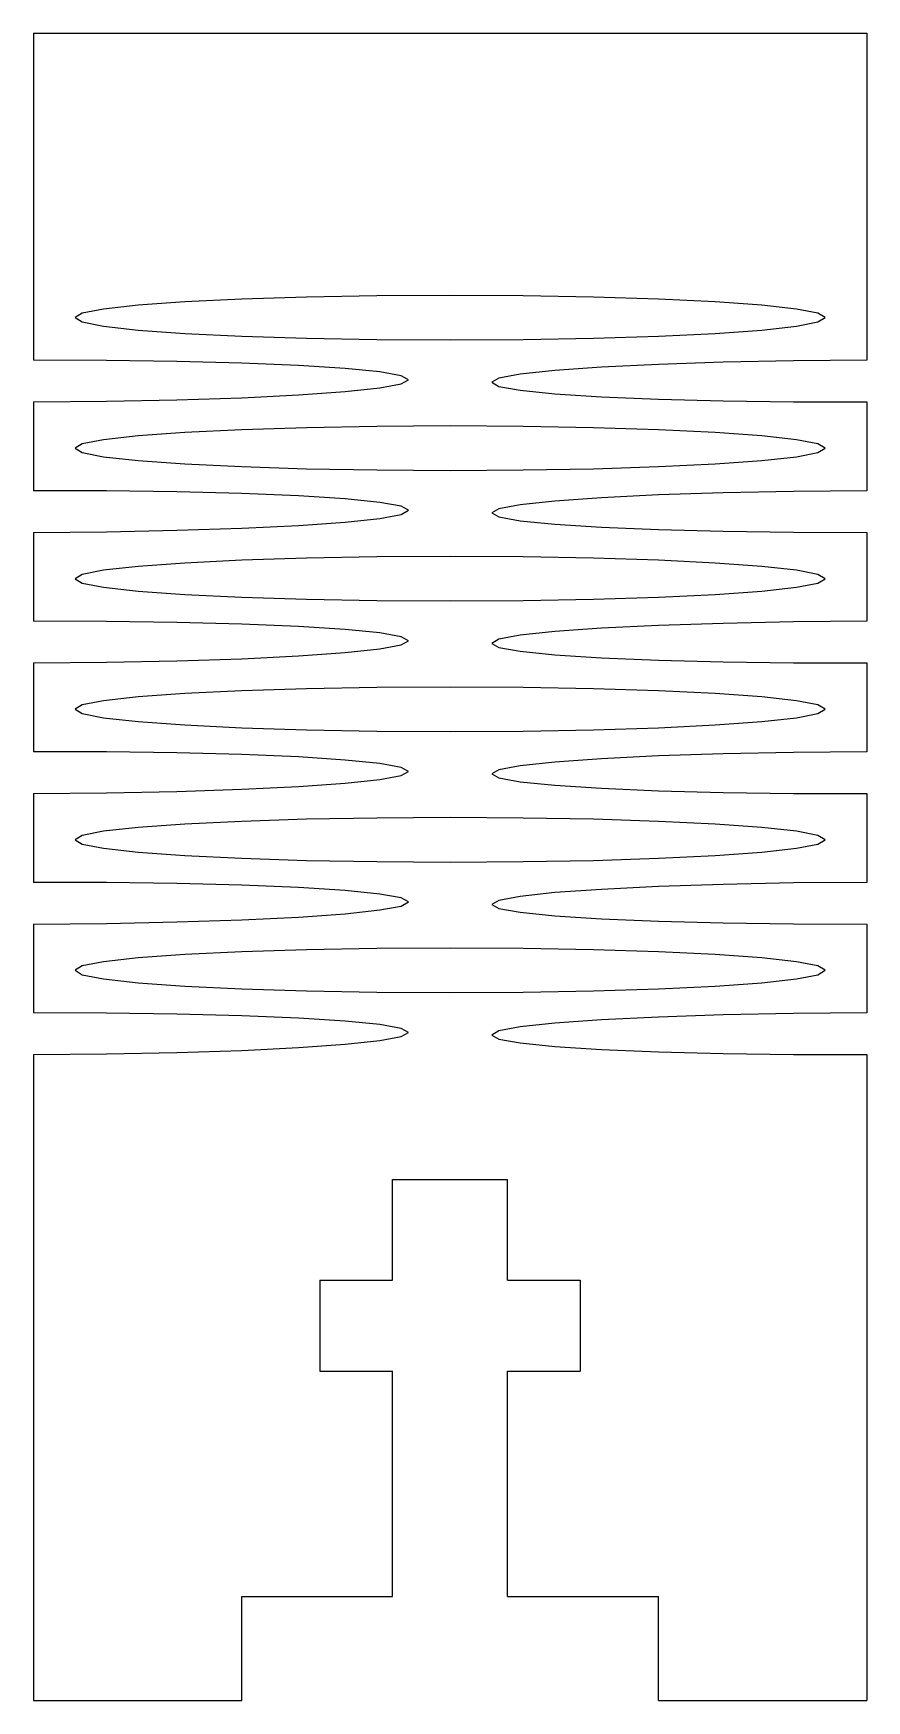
# Model space of a CAD drawing. Extents: x 2.73 to 3.73, y -0.18 to 1.82.
import ezdxf

# ---------------------------------------------------------------- set-up
doc = ezdxf.new("R2010")
doc.units = 0
doc.layers.add('VISIBLE', color=7, linetype='CONTINUOUS')

msp = doc.modelspace()

# ---------------------------------------------------------------- linework, layer by layer
at = {"layer": 'VISIBLE'}
for p, q in [((2.7257, 1.8184, 0.125), (3.7257, 1.8184, 0.125)), ((2.7257, 1.8184, 0.125), (2.7257, 1.4263, 0.125)), ((3.7257, 1.8184, 0.125), (3.7257, 1.4263, 0.125)), ((2.7257, 1.3763, 0.125), (2.7257, 1.2697, 0.125)), ((3.7257, 1.3763, 0.125), (3.7257, 1.2697, 0.125)), ((2.7257, 1.2197, 0.125), (2.7257, 1.1131, 0.125)), ((3.7257, 1.2197, 0.125), (3.7257, 1.1131, 0.125)), ((2.7257, 1.0631, 0.125), (2.7257, 0.9565, 0.125)), ((3.7257, 1.0631, 0.125), (3.7257, 0.9565, 0.125)), ((2.7257, 0.9065, 0.125), (2.7257, 0.7999, 0.125)), ((3.7257, 0.9065, 0.125), (3.7257, 0.7999, 0.125)), ((2.7257, 0.7499, 0.125), (2.7257, 0.6434, 0.125)), ((3.7257, 0.7499, 0.125), (3.7257, 0.6434, 0.125)), ((2.7257, 0.5934, 0.125), (2.7257, -0.1816, 0.125)), ((3.7257, 0.5934, 0.125), (3.7257, -0.1816, 0.125)), ((3.1567, 0.3229, 0.125), (3.1567, 0.4434, 0.125)), ((3.1567, 0.4434, 0.125), (3.2947, 0.4434, 0.125)), ((3.2947, 0.3229, 0.125), (3.2947, 0.4434, 0.125)), ((3.0694, 0.3229, 0.125), (3.0694, 0.2136, 0.125)), ((3.0694, 0.3229, 0.125), (3.1567, 0.3229, 0.125)), ((3.2947, 0.3229, 0.125), (3.3819, 0.3229, 0.125)), ((3.3819, 0.3229, 0.125), (3.3819, 0.2136, 0.125)), ((3.0694, 0.2136, 0.125), (3.1567, 0.2136, 0.125)), ((3.1567, -0.0566, 0.125), (3.1567, 0.2136, 0.125)), ((3.2947, 0.2136, 0.125), (3.3819, 0.2136, 0.125)), ((3.2947, -0.0566, 0.125), (3.2947, 0.2136, 0.125)), ((2.9757, -0.1816, 0.125), (2.9757, -0.0566, 0.125)), ((2.9757, -0.0566, 0.125), (3.1567, -0.0566, 0.125)), ((3.2947, -0.0566, 0.125), (3.4757, -0.0566, 0.125)), ((3.4757, -0.1816, 0.125), (3.4757, -0.0566, 0.125)), ((2.7257, -0.1816, 0.125), (2.9757, -0.1816, 0.125)), ((3.4757, -0.1816, 0.125), (3.7257, -0.1816, 0.125))]:
    msp.add_line(p, q, dxfattribs=at)
for points in [[(3.6757, 1.4773), (3.667, 1.4825), (3.6414, 1.4875), (3.5998, 1.4921), (3.5439, 1.4961), (3.4757, 1.4995), (3.3979, 1.5019), (3.3135, 1.5034), (3.2257, 1.5039), (3.1379, 1.5034), (3.0535, 1.5019), (2.9757, 1.4995), (2.9075, 1.4961), (2.8515, 1.4921), (2.8099, 1.4875), (2.7843, 1.4825), (2.7757, 1.4773), (2.7843, 1.4721), (2.8099, 1.4671), (2.8515, 1.4625), (2.9075, 1.4584), (2.9757, 1.4551), (3.0535, 1.4527), (3.1379, 1.4512), (3.2257, 1.4506), (3.3135, 1.4512), (3.3979, 1.4527), (3.4757, 1.4551), (3.5439, 1.4584), (3.5998, 1.4625), (3.6414, 1.4671), (3.667, 1.4721)], [(3.6757, 1.3207), (3.667, 1.3259), (3.6414, 1.3309), (3.5998, 1.3355), (3.5439, 1.3396), (3.4757, 1.3429), (3.3979, 1.3453), (3.3135, 1.3469), (3.2257, 1.3474), (3.1379, 1.3469), (3.0535, 1.3453), (2.9757, 1.3429), (2.9075, 1.3396), (2.8515, 1.3355), (2.8099, 1.3309), (2.7843, 1.3259), (2.7757, 1.3207), (2.7843, 1.3155), (2.8099, 1.3105), (2.8515, 1.3059), (2.9075, 1.3019), (2.9757, 1.2986), (3.0535, 1.2961), (3.1379, 1.2946), (3.2257, 1.2941), (3.3135, 1.2946), (3.3979, 1.2961), (3.4757, 1.2986), (3.5439, 1.3019), (3.5998, 1.3059), (3.6414, 1.3105), (3.667, 1.3155)], [(3.6757, 1.1641), (3.667, 1.1693), (3.6414, 1.1743), (3.5998, 1.1789), (3.5439, 1.183), (3.4757, 1.1863), (3.3979, 1.1888), (3.3135, 1.1903), (3.2257, 1.1908), (3.1379, 1.1903), (3.0535, 1.1888), (2.9757, 1.1863), (2.9075, 1.183), (2.8515, 1.1789), (2.8099, 1.1743), (2.7843, 1.1693), (2.7757, 1.1641), (2.7843, 1.1589), (2.8099, 1.1539), (2.8515, 1.1493), (2.9075, 1.1453), (2.9757, 1.142), (3.0535, 1.1395), (3.1379, 1.138), (3.2257, 1.1375), (3.3135, 1.138), (3.3979, 1.1395), (3.4757, 1.142), (3.5439, 1.1453), (3.5998, 1.1493), (3.6414, 1.1539), (3.667, 1.1589)], [(3.6757, 1.0075), (3.667, 1.0127), (3.6414, 1.0177), (3.5998, 1.0224), (3.5439, 1.0264), (3.4757, 1.0297), (3.3979, 1.0322), (3.3135, 1.0337), (3.2257, 1.0342), (3.1379, 1.0337), (3.0535, 1.0322), (2.9757, 1.0297), (2.9075, 1.0264), (2.8515, 1.0224), (2.8099, 1.0177), (2.7843, 1.0127), (2.7757, 1.0075), (2.7843, 1.0023), (2.8099, 0.9973), (2.8515, 0.9927), (2.9075, 0.9887), (2.9757, 0.9854), (3.0535, 0.9829), (3.1379, 0.9814), (3.2257, 0.9809), (3.3135, 0.9814), (3.3979, 0.9829), (3.4757, 0.9854), (3.5439, 0.9887), (3.5998, 0.9927), (3.6414, 0.9973), (3.667, 1.0023)], [(3.6757, 0.851), (3.667, 0.8562), (3.6414, 0.8612), (3.5998, 0.8658), (3.5439, 0.8698), (3.4757, 0.8731), (3.3979, 0.8756), (3.3135, 0.8771), (3.2257, 0.8776), (3.1379, 0.8771), (3.0535, 0.8756), (2.9757, 0.8731), (2.9075, 0.8698), (2.8515, 0.8658), (2.8099, 0.8612), (2.7843, 0.8562), (2.7757, 0.851), (2.7843, 0.8458), (2.8099, 0.8408), (2.8515, 0.8362), (2.9075, 0.8321), (2.9757, 0.8288), (3.0535, 0.8263), (3.1379, 0.8248), (3.2257, 0.8243), (3.3135, 0.8248), (3.3979, 0.8263), (3.4757, 0.8288), (3.5439, 0.8321), (3.5998, 0.8362), (3.6414, 0.8408), (3.667, 0.8458)], [(3.6757, 0.6944), (3.667, 0.6996), (3.6414, 0.7046), (3.5998, 0.7092), (3.5439, 0.7132), (3.4757, 0.7165), (3.3979, 0.719), (3.3135, 0.7205), (3.2257, 0.721), (3.1379, 0.7205), (3.0535, 0.719), (2.9757, 0.7165), (2.9075, 0.7132), (2.8515, 0.7092), (2.8099, 0.7046), (2.7843, 0.6996), (2.7757, 0.6944), (2.7843, 0.6892), (2.8099, 0.6842), (2.8515, 0.6796), (2.9075, 0.6755), (2.9757, 0.6722), (3.0535, 0.6698), (3.1379, 0.6682), (3.2257, 0.6677), (3.3135, 0.6682), (3.3979, 0.6698), (3.4757, 0.6722), (3.5439, 0.6755), (3.5998, 0.6796), (3.6414, 0.6842), (3.667, 0.6892)]]:
    msp.add_lwpolyline(points, close=True, dxfattribs=at)
for points in [[(2.7257, 1.3763), (2.8135, 1.377), (2.8979, 1.3787), (2.9757, 1.3813), (3.0439, 1.3847), (3.0998, 1.3886), (3.1414, 1.3931), (3.167, 1.3979), (3.1757, 1.4028), (3.167, 1.4076), (3.1414, 1.4122), (3.0998, 1.4164), (3.0439, 1.42), (2.9757, 1.4229), (2.8979, 1.4249), (2.8135, 1.4261), (2.7257, 1.4263)], [(3.7257, 1.4263), (3.6379, 1.4255), (3.5535, 1.4238), (3.4757, 1.4212), (3.4075, 1.4179), (3.3515, 1.4139), (3.3099, 1.4094), (3.2843, 1.4047), (3.2757, 1.3998), (3.2843, 1.3949), (3.3099, 1.3903), (3.3515, 1.3861), (3.4075, 1.3825), (3.4757, 1.3796), (3.5535, 1.3776), (3.6379, 1.3765), (3.7257, 1.3763)], [(2.7257, 1.2197), (2.8135, 1.2205), (2.8979, 1.2222), (2.9757, 1.2247), (3.0439, 1.2281), (3.0998, 1.232), (3.1414, 1.2365), (3.167, 1.2413), (3.1757, 1.2462), (3.167, 1.251), (3.1414, 1.2556), (3.0998, 1.2598), (3.0439, 1.2634), (2.9757, 1.2663), (2.8979, 1.2684), (2.8135, 1.2695), (2.7257, 1.2697)], [(3.7257, 1.2697), (3.6379, 1.2689), (3.5535, 1.2672), (3.4757, 1.2646), (3.4075, 1.2613), (3.3515, 1.2573), (3.3099, 1.2529), (3.2843, 1.2481), (3.2757, 1.2432), (3.2843, 1.2383), (3.3099, 1.2337), (3.3515, 1.2295), (3.4075, 1.2259), (3.4757, 1.2231), (3.5535, 1.221), (3.6379, 1.2199), (3.7257, 1.2197)], [(2.7257, 1.0631), (2.8135, 1.0639), (2.8979, 1.0656), (2.9757, 1.0681), (3.0439, 1.0715), (3.0998, 1.0755), (3.1414, 1.0799), (3.167, 1.0847), (3.1757, 1.0896), (3.167, 1.0945), (3.1414, 1.0991), (3.0998, 1.1032), (3.0439, 1.1068), (2.9757, 1.1097), (2.8979, 1.1118), (2.8135, 1.1129), (2.7257, 1.1131)], [(3.7257, 1.1131), (3.6379, 1.1123), (3.5535, 1.1106), (3.4757, 1.1081), (3.4075, 1.1047), (3.3515, 1.1007), (3.3099, 1.0963), (3.2843, 1.0915), (3.2757, 1.0866), (3.2843, 1.0818), (3.3099, 1.0771), (3.3515, 1.073), (3.4075, 1.0694), (3.4757, 1.0665), (3.5535, 1.0644), (3.6379, 1.0633), (3.7257, 1.0631)], [(2.7257, 0.9065), (2.8135, 0.9073), (2.8979, 0.909), (2.9757, 0.9116), (3.0439, 0.9149), (3.0998, 0.9189), (3.1414, 0.9233), (3.167, 0.9281), (3.1757, 0.933), (3.167, 0.9379), (3.1414, 0.9425), (3.0998, 0.9467), (3.0439, 0.9503), (2.9757, 0.9531), (2.8979, 0.9552), (2.8135, 0.9563), (2.7257, 0.9565)], [(3.7257, 0.9565), (3.6379, 0.9557), (3.5535, 0.954), (3.4757, 0.9515), (3.4075, 0.9481), (3.3515, 0.9442), (3.3099, 0.9397), (3.2843, 0.9349), (3.2757, 0.93), (3.2843, 0.9252), (3.3099, 0.9206), (3.3515, 0.9164), (3.4075, 0.9128), (3.4757, 0.9099), (3.5535, 0.9078), (3.6379, 0.9067), (3.7257, 0.9065)], [(2.7257, 0.7499), (2.8135, 0.7507), (2.8979, 0.7524), (2.9757, 0.755), (3.0439, 0.7583), (3.0998, 0.7623), (3.1414, 0.7668), (3.167, 0.7715), (3.1757, 0.7764), (3.167, 0.7813), (3.1414, 0.7859), (3.0998, 0.7901), (3.0439, 0.7937), (2.9757, 0.7966), (2.8979, 0.7986), (2.8135, 0.7997), (2.7257, 0.7999)], [(3.7257, 0.7999), (3.6379, 0.7992), (3.5535, 0.7975), (3.4757, 0.7949), (3.4075, 0.7915), (3.3515, 0.7876), (3.3099, 0.7831), (3.2843, 0.7783), (3.2757, 0.7734), (3.2843, 0.7686), (3.3099, 0.764), (3.3515, 0.7598), (3.4075, 0.7562), (3.4757, 0.7533), (3.5535, 0.7513), (3.6379, 0.7501), (3.7257, 0.7499)], [(2.7257, 0.5934), (2.8135, 0.5941), (2.8979, 0.5958), (2.9757, 0.5984), (3.0439, 0.6017), (3.0998, 0.6057), (3.1414, 0.6102), (3.167, 0.6149), (3.1757, 0.6199), (3.167, 0.6247), (3.1414, 0.6293), (3.0998, 0.6335), (3.0439, 0.6371), (2.9757, 0.64), (2.8979, 0.642), (2.8135, 0.6432), (2.7257, 0.6434)], [(3.7257, 0.6434), (3.6379, 0.6426), (3.5535, 0.6409), (3.4757, 0.6383), (3.4075, 0.635), (3.3515, 0.631), (3.3099, 0.6265), (3.2843, 0.6218), (3.2757, 0.6168), (3.2843, 0.612), (3.3099, 0.6074), (3.3515, 0.6032), (3.4075, 0.5996), (3.4757, 0.5967), (3.5535, 0.5947), (3.6379, 0.5935), (3.7257, 0.5934)]]:
    msp.add_lwpolyline(points, dxfattribs=at)

doc.saveas('drawing.dxf')
